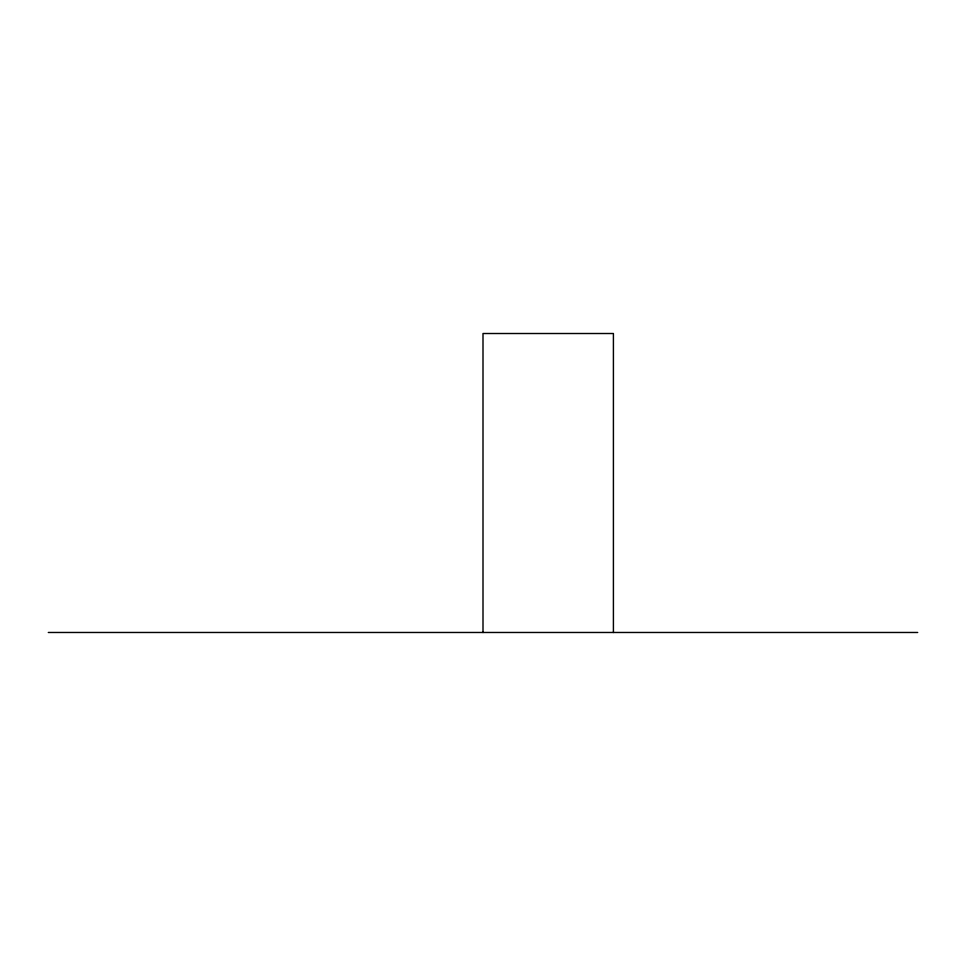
<?xml version="1.0" encoding="UTF-8"?>
<svg xmlns="http://www.w3.org/2000/svg" width="966" height="966" viewBox="0 0 966 966"><rect width="100%" height="100%" fill="white"/><g stroke="black" fill="none" stroke-linecap="round" stroke-linejoin="round"><path stroke-width="1.45" d="M48.3 632.476L917.7 632.476M613.41 632.476L613.41 333.512L483 333.512L483 632.476"/></g></svg>
